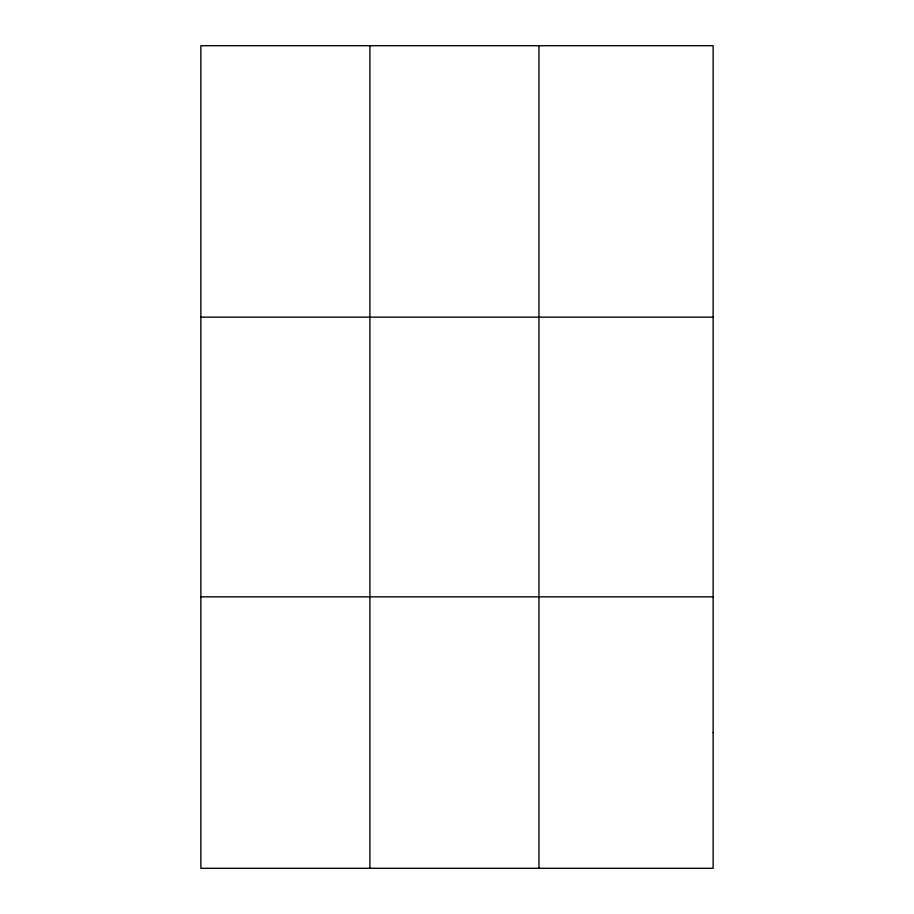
<?xml version="1.0" encoding="UTF-8"?>
<svg xmlns="http://www.w3.org/2000/svg" width="914" height="914" viewBox="0 0 914 914"><rect width="100%" height="100%" fill="white"/><g stroke="black" fill="none" stroke-linecap="round" stroke-linejoin="round"><path stroke-width="1.37" d="M369.907 45.7L369.907 868.3M538.963 45.7L538.963 868.3M200.863 317.158L713.137 317.158M200.863 596.842L713.137 596.842M713.137 732.571L713.137 868.3L200.863 868.3L200.863 45.7L713.137 45.7L713.137 732.571"/></g></svg>
